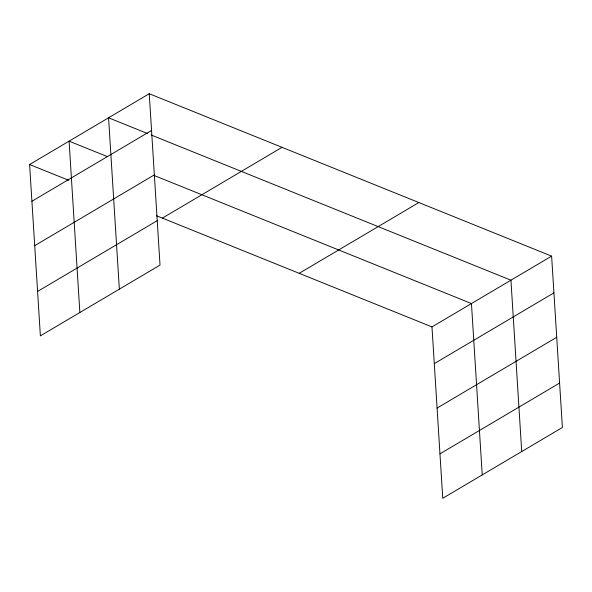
<?xml version="1.0" encoding="UTF-8"?>
<svg xmlns="http://www.w3.org/2000/svg" width="592" height="592" viewBox="0 0 592 592"><rect width="100%" height="100%" fill="white"/><g stroke="black" fill="none" stroke-linecap="round" stroke-linejoin="round"><path stroke-width="0.89" d="M149.243 93.736L160.025 265.09L40.382 335.871L29.6 164.517L149.243 93.736L551.618 256.129L562.4 427.483L442.757 498.264L431.975 326.91L551.618 256.129M31.909 201.243L151.559 130.462M34.706 245.673L154.349 174.892M37.585 291.442L157.235 220.661M162.386 218.108L282.029 147.327M299.189 273.319L418.833 202.538M434.284 363.636L553.927 292.855M437.081 408.066L556.724 337.285M439.96 453.842L559.603 383.061M147.719 133.6L108.565 117.801L119.347 289.155M151.123 134.976L510.94 280.194L521.722 451.548M107.389 156.614L69.086 141.155L79.861 312.517M154.201 175.513L471.454 303.555L482.236 474.91M29.6 164.517L68.753 180.316M156.421 215.703L431.975 326.91"/></g></svg>
